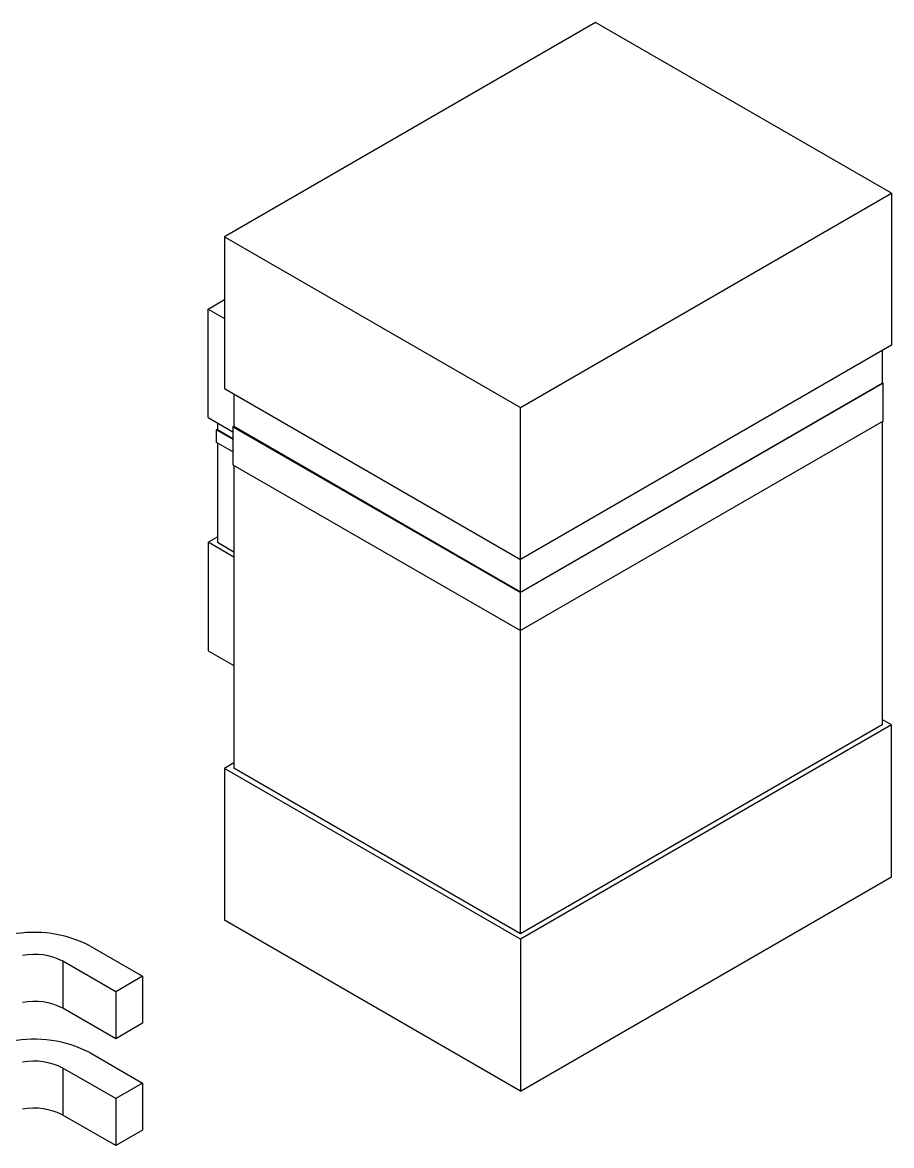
# Paper-space layout 'Layout1' of a CAD drawing. Header units: millimetres. Extents: x 0 to 841, y 0 to 594.
# Drawn here: x 539.1 to 545.75, y 194.3 to 202.89 of the extents above; entities that cross this region are included whole.
import ezdxf

# ---------------------------------------------------------------- set-up
doc = ezdxf.new("R2010")
doc.units = ezdxf.units.MM
doc.layers.get('0').update_dxf_attribs({"lineweight": 50})

psp = doc.layouts.get("Layout1")

# ---------------------------------------------------------------- linework, layer by layer
at = {"color": 18, "linetype": 'Continuous', "lineweight": 25, "true_color": 0x000000}
for p, q in [((543.4854, 202.8887), (540.647, 201.2501)), ((545.7481, 201.5824), (543.4854, 202.8887)), ((542.9098, 199.9439), (545.7481, 201.5824)), ((545.7481, 201.5824), (545.7481, 200.4213)), ((540.647, 201.2501), (540.647, 200.089)), ((540.647, 201.2501), (542.9098, 199.9439)), ((540.5226, 200.6978), (540.647, 200.7697)), ((540.5226, 200.6978), (540.647, 200.626)), ((540.5226, 199.8682), (540.5226, 200.6978)), ((545.7481, 200.4213), (542.9098, 198.7827)), ((545.6774, 200.3805), (545.6774, 200.1306)), ((540.647, 200.089), (542.9098, 198.7827)), ((545.683, 200.1306), (542.9098, 198.5296)), ((542.9112, 198.5337), (545.6774, 200.1306)), ((545.6774, 200.1339), (545.683, 200.1306)), ((545.683, 199.8399), (545.683, 200.1306)), ((540.7192, 200.0474), (540.7192, 199.7991)), ((542.9098, 198.7827), (542.9098, 199.9439)), ((540.5226, 199.8682), (540.7121, 199.7588)), ((540.5933, 199.8274), (540.5933, 199.7735)), ((545.683, 199.8399), (542.9098, 198.2389)), ((545.6774, 199.8366), (545.6774, 197.5177)), ((540.5933, 199.7784), (540.5862, 199.7743)), ((540.5862, 199.7743), (540.7121, 199.7017)), ((540.5862, 199.678), (540.5862, 199.7743)), ((540.7121, 199.7049), (540.5933, 199.7735)), ((540.7192, 199.8024), (540.7121, 199.7983)), ((540.7121, 199.7983), (540.7121, 199.5076)), ((540.7121, 199.7983), (542.9098, 198.5296)), ((542.9112, 198.5337), (540.7192, 199.7991)), ((540.7121, 199.6053), (540.5862, 199.678)), ((540.5933, 199.6739), (540.5933, 198.9145)), ((540.7121, 199.5076), (542.9098, 198.2389)), ((540.7192, 199.5035), (540.7192, 197.1862)), ((540.5226, 198.9145), (540.5933, 198.9553)), ((540.7192, 198.801), (540.5226, 198.9145)), ((540.5226, 198.9145), (540.5226, 198.0849)), ((540.5933, 198.9145), (540.7192, 198.8418)), ((542.9112, 198.5337), (542.9112, 198.7836)), ((542.9098, 198.5296), (542.9112, 198.5337)), ((542.9098, 198.2389), (542.9098, 198.5296)), ((542.9112, 195.9208), (542.9112, 198.2397)), ((540.5226, 198.0849), (540.7192, 197.9714)), ((545.7481, 197.5177), (542.9098, 195.8791)), ((545.6774, 197.5177), (542.9112, 195.9208)), ((545.7481, 197.5177), (545.6774, 197.5585)), ((545.7481, 196.3565), (545.7481, 197.5177)), ((540.7192, 197.227), (540.647, 197.1854)), ((540.647, 197.1854), (540.647, 196.0243)), ((542.9098, 195.8791), (540.647, 197.1854)), ((542.9112, 195.9208), (540.7192, 197.1862)), ((542.9098, 194.718), (545.7481, 196.3565)), ((542.9098, 194.718), (540.647, 196.0243)), ((542.9098, 195.8791), (542.9098, 194.718)), ((539.6174, 195.8293), (540.0206, 195.5965)), ((539.8155, 195.4781), (539.4123, 195.7109)), ((539.4123, 195.7109), (539.4123, 195.3516)), ((540.0206, 195.5965), (539.8155, 195.4781)), ((540.0206, 195.5965), (540.0206, 195.2372)), ((539.8155, 195.4781), (539.8155, 195.1189)), ((539.8155, 195.1189), (539.4123, 195.3516)), ((540.0206, 195.2372), (539.8155, 195.1189)), ((539.6174, 195.0127), (540.0206, 194.78)), ((539.8155, 194.6616), (539.4123, 194.8944)), ((539.4123, 194.8944), (539.4123, 194.5351)), ((540.0206, 194.78), (539.8155, 194.6616)), ((540.0206, 194.78), (540.0206, 194.4207)), ((539.8155, 194.6616), (539.8155, 194.3023)), ((539.8155, 194.3023), (539.4123, 194.5351)), ((540.0206, 194.4207), (539.8155, 194.3023))]:
    psp.add_line(p, q, dxfattribs=at)
for centre, radius, start, end in [((539.1929, 195.0066), 0.9258, 62.70893, 100.9101), ((539.193, 195.2858), 0.4783, 62.70969, 100.91021), ((539.193, 194.9266), 0.4783, 62.70969, 100.91021), ((539.1929, 194.19), 0.9258, 62.70893, 100.9101), ((539.193, 194.4693), 0.4783, 62.70969, 100.91021), ((539.193, 194.11), 0.4783, 62.70969, 100.91021)]:
    psp.add_arc(centre, radius, start, end, dxfattribs=at)

doc.saveas('drawing.dxf')
